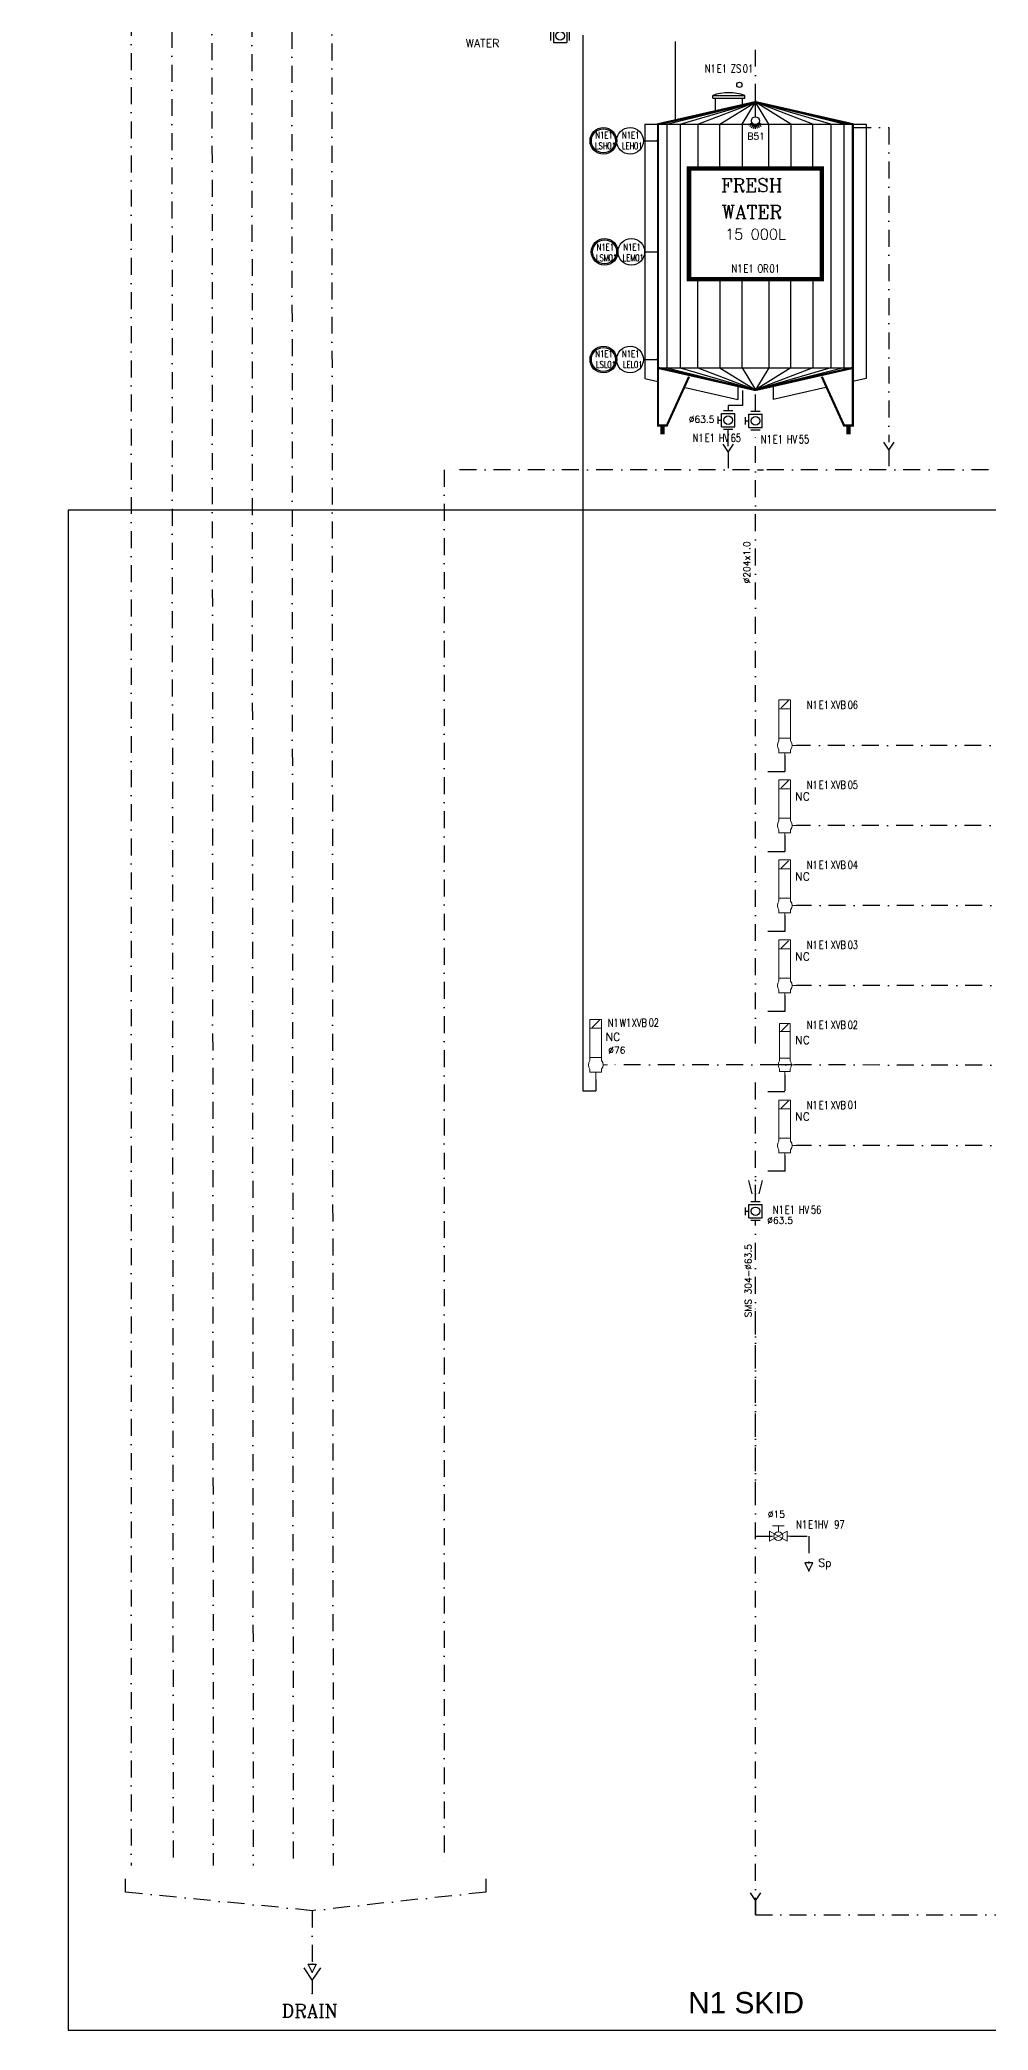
# Model space of a CAD drawing. Header units: inches. Extents: x 23270 to 25019, y 26221 to 27412.
# Drawn here: x 23270 to 23625, y 26221 to 26967 of the extents above; entities that cross this region are included whole.
import ezdxf
from ezdxf.enums import TextEntityAlignment as Align

# ---------------------------------------------------------------- set-up
doc = ezdxf.new("R2010")
doc.units = ezdxf.units.IN
doc.header["$MEASUREMENT"] = 0
doc.linetypes.add('DASHDOT', pattern=[25.4, 12.7, -6.35, 0, -6.35])
doc.linetypes.add('DASHDOT2', pattern=[12.7, 6.35, -3.175, 0, -3.175])
doc.layers.add('19 Pipe Process', color=30, linetype='Continuous', lineweight=30)
doc.layers.add('31 Equipment', color=7, linetype='Continuous', lineweight=9)
for name, color, linetype in [('CUVERIE', 7, 'Continuous'), ('FUTUR', 253, 'DASHDOT'), ('LIBELLE-INSTRUM', 7, 'Continuous'), ('MATERIEL-DIVERS', 7, 'Continuous'), ('POMPES-PROCESS', 7, 'Continuous'), ('REPERES', 7, 'Continuous'), ('Skid', 5, 'Continuous'), ('techn-data', 7, 'Continuous'), ('TEXTES', 7, 'Continuous'), ('TUYAUTERIE-EAU UTILITES FROIDE', 142, 'Continuous'), ('TUYAUTERIE-EGOUT', 32, 'Continuous'), ('TUYAUTERIE-NEP', 4, 'DASHDOT2'), ('TUYAUTERIE-PROCESS', 30, 'Continuous'), ('TXT_ENG', 7, 'Continuous'), ('VANNES', 7, 'Continuous'), ('ZN', 1, 'Continuous')]:
    doc.layers.add(name, color=color, linetype=linetype)
doc.layers.get('REPERES').off()
doc.styles.add('ARIAL', font='arial.ttf')
doc.styles.add('ROMANC', font='romanc')
doc.styles.add('ROMANS', font='ROMANS.SHX')

# ---------------------------------------------------------------- blocks, each defined once
blk = doc.blocks.new('INSTR-M-L-LE')
at = {"color": 7, "extrusion": (0, -1, 0)}
blk.add_point((0, -10), dxfattribs=at)
at = {"layer": 'MATERIEL-DIVERS', "color": 7}
blk.add_line((0, -5), (0, -10), dxfattribs=at)
blk.add_circle((0, 0), 5, dxfattribs=at)
at = {"layer": 'LIBELLE-INSTRUM', "style": 'ROMANS', "width": 0.8}
blk.add_attdef('LE?', text='', height=3, dxfattribs=at).set_placement((0, 0), align=Align.MIDDLE)
blk = doc.blocks.new('trou')
at = {"layer": 'CUVERIE'}
for p, q in [((-6, 4), (-6, 5)), ((-6, 5), (6, 5)), ((-6, 4), (6, 4)), ((-5, -1), (-5, 4)), ((5, 4), (5, 1)), ((6, 4), (6, 5))]:
    blk.add_line(p, q, dxfattribs=at)
blk.add_arc((0, -12.5), 18.5, 71.07536, 108.92464, dxfattribs=at)
blk = doc.blocks.new('INSTR-F-L-LS')
at = {"layer": 'MATERIEL-DIVERS'}
for radius in [5, 4.5]:
    blk.add_circle((0, 0), radius, dxfattribs=at)
at = {"layer": 'LIBELLE-INSTRUM', "style": 'ROMANS', "width": 0.8}
blk.add_attdef('LS?', text='', height=3, dxfattribs=at).set_placement((0, 0), align=Align.MIDDLE)
blk = doc.blocks.new('SPB')
at = {"color": 7}
for p, q in [((0, -6), (0, 0)), ((-2.598, -9), (-1.302, -8.25)), ((-2.124, -9.624), (-1.062, -8.562)), ((-1.5, -10.098), (-0.75, -8.802)), ((-0.774, -10.398), (-0.39, -8.952)), ((0, -10.5), (0, -9)), ((0.774, -10.398), (0.39, -8.952)), ((1.5, -10.098), (0.75, -8.802)), ((2.124, -9.624), (1.062, -8.562)), ((2.598, -9), (1.302, -8.25))]:
    blk.add_line(p, q, dxfattribs=at)
blk.add_circle((0, -7.5), 1.5, dxfattribs=at)
at = {"color": 7, "extrusion": (0, 1, 0)}
blk.add_point((0, 0), dxfattribs=at)
blk = doc.blocks.new('12M3I')
at = {"color": 7}
for p, q in [((-33.2, 116.2), (0, 124.5)), ((-28.22, 116.2), (0, 124.5)), ((-21.58, 116.2), (0, 124.5)), ((-13.28, 116.2), (0, 124.5)), ((-4.98, 116.2), (0, 124.5)), ((4.98, 116.2), (0, 124.5)), ((13.28, 116.2), (0, 124.5)), ((21.58, 116.2), (0, 124.5)), ((28.22, 116.2), (0, 124.5)), ((33.2, 116.2), (0, 124.5)), ((-41.5, 116.2), (41.5, 116.2)), ((-41.5, 116.2), (-41.5, 20.92)), ((-33.2, 116.2), (-33.2, 24.9)), ((-28.22, 116.2), (-28.22, 24.9)), ((-21.58, 116.2), (-21.58, 99.6)), ((-13.28, 99.6), (-13.28, 116.2)), ((-4.98, 116.2), (-4.98, 99.6)), ((4.98, 99.6), (4.98, 116.2)), ((13.28, 116.2), (13.28, 99.6)), ((21.58, 99.6), (21.58, 116.2)), ((28.22, 116.2), (28.22, 24.9)), ((33.2, 116.2), (33.2, 24.9)), ((41.5, 116.2), (41.5, 20.92)), ((-21.58, 24.9), (-21.58, 58.1)), ((-13.28, 58.1), (-13.28, 24.9)), ((-4.98, 24.9), (-4.98, 58.1)), ((4.98, 58.1), (4.98, 24.9)), ((13.28, 24.9), (13.28, 58.1)), ((21.58, 58.1), (21.58, 24.9)), ((-36.52, 24.9), (36.52, 24.9)), ((-33.2, 24.9), (0, 16.6)), ((-28.22, 24.9), (0, 16.6)), ((-21.58, 24.9), (0, 16.6)), ((-13.28, 24.9), (0, 16.6)), ((-4.98, 24.9), (0, 16.6)), ((33.2, 24.9), (0, 16.6)), ((28.22, 24.9), (0, 16.6)), ((21.58, 24.9), (0, 16.6)), ((13.28, 24.9), (0, 16.6)), ((4.98, 24.9), (0, 16.6)), ((-41.5, 20.92), (-36.55, 19.8)), ((-26.36, 17.48), (-6.64, 13)), ((-6.64, 18.26), (-6.64, 13)), ((6.64, 18.26), (6.64, 13)), ((26.36, 17.48), (6.64, 13)), ((41.5, 20.92), (36.55, 19.8))]:
    blk.add_line(p, q, dxfattribs=at)
for points, const_width in [([(-24.9, 21.58), (-33.2, 3.32), (-36.52, 3.32), (-36.52, 116.2), (0, 124.5), (36.52, 116.2), (36.52, 3.32), (33.2, 3.32), (24.9, 21.58)], 0.83), ([(-36.52, 24.9), (0, 16.6), (36.52, 24.9)], 0.83), ([(-34.86, 3.32), (-34.86, 0)], 1.66), ([(34.86, 3.32), (34.86, 0)], 1.66)]:
    blk.add_lwpolyline(points, dxfattribs=dict(at, const_width=const_width))
at = {"color": 7, "const_width": 1.66}
blk.add_lwpolyline([(-24.9, 99.6), (24.9, 99.6), (24.9, 58.1), (-24.9, 58.1)], close=True, dxfattribs=at)
at = {"layer": 'TUYAUTERIE-PROCESS', "color": 7, "extrusion": (0, 1, 0)}
blk.add_point((0, 125), dxfattribs=at)
at = {"layer": 'TUYAUTERIE-PROCESS', "color": 2}
for p in [(0, 125), (0, 16.6)]:
    blk.add_point(p, dxfattribs=at)
at = {"layer": 'TUYAUTERIE-PROCESS', "color": 7, "extrusion": (0, -1, 0)}
blk.add_point((0, 16.6), dxfattribs=at)
at = {"layer": 'MATERIEL-DIVERS'}
blk.add_blockref('SPB', (0, 125), dxfattribs=at)
blk = doc.blocks.new('CR')
at = {"color": 7}
for p, q in [((-2.5, 2.5), (2.5, 1.25)), ((2.5, 1.25), (2.5, 1.25)), ((2.5, -1.25), (-2.5, -2.5))]:
    blk.add_line(p, q, dxfattribs=at)
at = {"color": 7, "extrusion": (-1, 0, 0)}
blk.add_point((-2.5, 0), dxfattribs=at)
at = {"color": 7, "extrusion": (1, 0, 0)}
blk.add_point((2.5, 0), dxfattribs=at)
blk = doc.blocks.new('DP')
at = {"color": 5}
blk.add_circle((0, 0), 1, dxfattribs=at)
blk = doc.blocks.new('VALVBUTT A BRIDES')
at = {"layer": 'VANNES'}
for p, q in [((-3.5, -1.73), (-3.5, 1.74)), ((-2.5, 2.5), (-2.5, -2.5)), ((-2.5, 2.5), (2.5, 2.5)), ((-1.4, 3.77), (1.4, 3.77)), ((0, 3.77), (0, 2.5)), ((2.5, 2.5), (2.5, -2.5)), ((3.5, -1.73), (3.5, 1.74)), ((-2.5, -2.5), (2.5, -2.5))]:
    blk.add_line(p, q, dxfattribs=at)
blk.add_circle((0, 0), 1.6, dxfattribs=at)
blk = doc.blocks.new('FLE23')
at = {"color": 7}
for p, q in [((0, -1.5), (0, 1.5)), ((0, 1.5), (3, 0)), ((3, 0), (0, -1.5))]:
    blk.add_line(p, q, dxfattribs=at)
at = {"layer": 'MATERIEL-DIVERS', "color": 2}
for p in [(0, 0), (3, 0)]:
    blk.add_point(p, dxfattribs=at)
at = {"layer": 'MATERIEL-DIVERS', "color": 7, "extrusion": (-1, 0, 0)}
blk.add_point((0, 0), dxfattribs=at)
at = {"layer": 'MATERIEL-DIVERS', "color": 7, "extrusion": (1, 0, 0)}
blk.add_point((3, 0), dxfattribs=at)
blk = doc.blocks.new('EGOUT')
at = {"color": 7}
for p, q in [((-3.2, 9.61), (0, 4.81)), ((0, 4.81), (3.2, 9.61)), ((0, 4.81), (0, 0))]:
    blk.add_line(p, q, dxfattribs=at)
at = {"color": 7, "extrusion": (0, -1, 0)}
blk.add_point((0, 0), dxfattribs=at)
at = {"layer": 'POMPES-PROCESS', "style": 'ROMANS'}
blk.add_attdef('EGOUT', text='', height=3, dxfattribs=at).set_placement((0, -4), align=Align.MIDDLE)
blk = doc.blocks.new('REPINS2')
at = {"layer": 'TEXTES', "style": 'ROMANS', "width": 0.7}
for tag, p in [('ZONE', (-3.35, 0.8)), ('SOUSZONE', (0.05, 0.8)), ('NUM', (0.7, -2.6))]:
    blk.add_attdef(tag, p, '', height=2.5, dxfattribs=at)
blk.add_attdef('ELEMENT', text='', height=2.5, dxfattribs=at).set_placement((-1.56, -2.59), align=Align.CENTER)
blk = doc.blocks.new('REPNORM')
at = {"layer": 'TEXTES', "style": 'ROMANS', "width": 0.75}
for tag, p in [('ZONE', (-9.75, -1.25)), ('SOUSZONE', (-5.25, -1.25)), ('ELEMENT', (0, -1.25)), ('NUM', (4.5, -1.25))]:
    blk.add_attdef(tag, p, '', height=3, dxfattribs=at)
blk = doc.blocks.new('REPNORM1')
at = {"layer": 'TEXTES', "style": 'ROMANS', "width": 0.75}
for tag, p in [('ZONE', (-9.75, -1.25)), ('SOUSZONE', (-5.25, -1.25)), ('ELEMENT', (-0.75, -1.25)), ('NUM', (5.59, -1.22))]:
    blk.add_attdef(tag, p, '', height=3, dxfattribs=at)
blk = doc.blocks.new('APV-VLV-SSEAT-SW41-3')
at = {"layer": '31 Equipment', "ltscale": 38}
for p, q in [((1.25, 15.25), (-1.25, 12.75)), ((-2, 2.5), (-2, 1.5)), ((2, 2.5), (2, 1.5)), ((2.5, 0), (4, 0)), ((-2, -2.5), (-2, -1.5)), ((2, -2.5), (-2, -2.5)), ((-2, -2.5), (2, -2.5)), ((0, -2.5), (0, -5)), ((2, -2.5), (2, -1.5))]:
    blk.add_line(p, q, dxfattribs=at)
for points in [[(-2, 12.5), (2, 12.5), (2, 15.5), (-2, 15.5)], [(-2, 2.5), (2, 2.5), (2, 12.5), (-2, 12.5)]]:
    blk.add_lwpolyline(points, close=True, dxfattribs=at)
for start, end in [(143.1301, 216.8699), (323.1301, 36.8699)]:
    blk.add_arc((0, 0), 2.5, start, end, dxfattribs=at)
blk = doc.blocks.new('APV-VLV-SSEAT-SW42-3')
at = {"layer": '31 Equipment', "ltscale": 38}
for p, q in [((1.25, 15.25), (-1.25, 12.75)), ((-2, 2.5), (-2, 1.5)), ((2, 2.5), (2, 1.5)), ((-2, -2.5), (-2, -1.5)), ((2, -2.5), (-2, -2.5)), ((-2, -2.5), (2, -2.5)), ((0, -2.5), (0, -5)), ((2, -2.5), (2, -1.5))]:
    blk.add_line(p, q, dxfattribs=at)
at = {"layer": '31 Equipment'}
for p, q in [((-4, 0), (-2.5, 0)), ((2.5, 0), (4, 0))]:
    blk.add_line(p, q, dxfattribs=at)
at = {"layer": '31 Equipment', "lineweight": 30}
blk.add_line((2.5, 0), (-2.5, 0), dxfattribs=at)
at = {"layer": '31 Equipment', "ltscale": 38}
for points in [[(-2, 12.5), (2, 12.5), (2, 15.5), (-2, 15.5)], [(-2, 2.5), (2, 2.5), (2, 12.5), (-2, 12.5)]]:
    blk.add_lwpolyline(points, close=True, dxfattribs=at)
for start, end in [(143.1301, 216.8699), (323.1301, 36.8699)]:
    blk.add_arc((0, 0), 2.5, start, end, dxfattribs=at)
blk = doc.blocks.new('APV-VLVM-BALL-KHV+MF-1')
at = {"layer": '31 Equipment', "ltscale": 38}
for p, q in [((-3, 0), (-4, 0)), ((3, 0), (4, 0))]:
    blk.add_line(p, q, dxfattribs=at)
at = {"layer": '31 Equipment'}
for p, q in [((-3, 1.734), (-3, -1.734)), ((-3, -1.734), (3, 1.734)), ((3, -1.734), (-3, 1.734)), ((-2, 3.5), (2, 3.5)), ((0, 1.5), (0, 3.5)), ((3, 1.734), (3, -1.734))]:
    blk.add_line(p, q, dxfattribs=at)
blk.add_circle((0, 0), 1.5, dxfattribs=at)

msp = doc.modelspace()

# ---------------------------------------------------------------- linework, layer by layer
at = {"layer": 'Skid'}
for points in [[(25019.02, 26403.84), (25018.38, 27351.07), (23269.68, 27351.07), (23269.68, 27098.07), (24560.4, 27098.07), (24560.4, 26790.67), (23280.37, 26790.67), (23280.37, 26220.87)], [(23280.37, 26220.87), (24692.51, 26220.87), (24692.51, 26403.84), (25019.02, 26403.84)]]:
    msp.add_lwpolyline(points, dxfattribs=at)
at = {"layer": 'TUYAUTERIE-EAU UTILITES FROIDE'}
for p, q in [((23507.95, 26936.12), (23507.95, 26966.32)), ((23478.1, 26577.24), (23478.1, 26572.99))]:
    msp.add_line(p, q, dxfattribs=at)
msp.add_lwpolyline([(23473.25, 26968.67), (23473.25, 26572.98), (23478.1, 26572.98), (23478.1, 26572.99)], dxfattribs=at)
at = {"layer": 'TUYAUTERIE-EGOUT'}
msp.add_line((23527.73, 26814.66), (23527.73, 26820.94), dxfattribs=at)
at = {"layer": 'TUYAUTERIE-NEP'}
for p, q in [((23303.97, 27320.4), (23303.97, 26282.67)), ((23318.97, 27290.38), (23319.67, 26282.67)), ((23333.98, 27260.08), (23334.72, 26282.67)), ((23348.98, 27230.4), (23349.67, 26282.67)), ((23363.97, 27200.4), (23364.67, 26282.67)), ((23378.97, 27170.4), (23379.66, 26282.67)), ((23537.95, 26944.12), (23537.95, 26966.12)), ((23574.95, 26934.12), (23587.95, 26934.12)), ((23587.95, 26934.12), (23587.95, 26816.12)), ((23533.08, 26835.49), (23533.08, 26829.89)), ((23537.95, 26827.62), (23537.95, 26835.37)), ((23533.08, 26829.89), (23527.73, 26829.89)), ((23527.73, 26829.89), (23527.73, 26827.94)), ((23525.73, 26815.38), (23527.73, 26812.38)), ((23527.73, 26812.38), (23529.73, 26815.38)), ((23537.95, 26590.77), (23537.94, 26820.3)), ((23585.95, 26816.12), (23587.95, 26813.12)), ((23587.95, 26813.12), (23589.95, 26816.12)), ((23527.73, 26812.38), (23527.73, 26806.38)), ((23587.95, 26813.12), (23587.95, 26807.12)), ((23714.95, 26805.8), (23421.28, 26805.8)), ((23421.28, 26805.8), (23421.28, 26282.67)), ((23539.39, 26805.8), (23540.95, 26805.8)), ((23548.94, 26698.74), (23548.94, 26692.74)), ((23548.94, 26697), (23548.94, 26692.74)), ((23904.24, 26702.5), (23553.34, 26702.5)), ((23548.94, 26692.64), (23537.96, 26692.64)), ((23548.94, 26668.74), (23548.94, 26662.74)), ((23548.94, 26667), (23548.94, 26662.74)), ((23904.24, 26672.5), (23553.34, 26672.5)), ((23548.94, 26662.64), (23537.96, 26662.64)), ((23548.94, 26638.74), (23548.94, 26632.74)), ((23548.94, 26637), (23548.94, 26632.74)), ((23904.53, 26642.5), (23553.34, 26642.5)), ((23548.94, 26632.72), (23537.96, 26632.72)), ((23548.94, 26608.74), (23548.94, 26602.74)), ((23548.94, 26607), (23548.94, 26602.74)), ((23904.53, 26612.5), (23553.34, 26612.5)), ((23548.94, 26602.68), (23537.96, 26602.68)), ((23904.53, 26582.5), (23482.5, 26582.74)), ((23537.95, 26531.35), (23537.95, 26577.94)), ((23548.94, 26578.99), (23548.94, 26572.99)), ((23548.94, 26577.24), (23548.94, 26572.99)), ((23548.94, 26572.68), (23537.96, 26572.68)), ((23548.94, 26548.74), (23548.94, 26542.74)), ((23548.94, 26547), (23548.94, 26542.74)), ((23904.53, 26552.5), (23553.34, 26552.5)), ((23548.94, 26542.85), (23537.95, 26542.85)), ((23537.95, 26420.09), (23537.95, 26524.35)), ((23537.95, 26264.08), (23537.95, 26491.54)), ((23537.95, 26406.05), (23544.95, 26406.05)), ((23550.95, 26406.05), (23557.95, 26406.05)), ((23557.95, 26406.05), (23557.95, 26396.07)), ((23535.95, 26272.4), (23537.95, 26269.4)), ((23537.95, 26269.4), (23539.95, 26272.4)), ((23371.84, 26265.67), (23371.84, 26245.69)), ((23537.95, 26269.4), (23537.95, 26264.4)), ((23537.95, 26264.08), (24325, 26264.86))]:
    msp.add_line(p, q, dxfattribs=at)
msp.add_lwpolyline([(23436.84, 26277.67), (23436.84, 26272.67), (23371.84, 26265.67), (23301.84, 26272.67), (23301.84, 26277.67)], dxfattribs=at)

# ---------------------------------------------------------------- block references
at = {"layer": '19 Pipe Process'}
msp.add_blockref('12M3I', (23537.95, 26819.12), dxfattribs=at)
at = {"layer": 'FUTUR', "linetype": 'DASHDOT'}
msp.add_blockref('VALVBUTT A BRIDES', (23464.73, 26968.49), dxfattribs=at)
at = {"layer": 'MATERIEL-DIVERS'}
for name, p in [('DP', (23531.95, 26950.12)), ('trou', (23527.95, 26941.12)), ('INSTR-F-L-LS', (23480.95, 26929.12)), ('INSTR-F-L-LS', (23481.43, 26887.5)), ('INSTR-F-L-LS', (23480.95, 26847.12)), ('EGOUT', (23371.84, 26234.67))]:
    msp.add_blockref(name, p, dxfattribs=at)
for name, p, rotation in [('INSTR-M-L-LE', (23490.95, 26929.12), 90), ('INSTR-M-L-LE', (23491.43, 26887.5), 90), ('INSTR-M-L-LE', (23490.95, 26847.12), 90), ('FLE23', (23371.84, 26245.67), 270)]:
    msp.add_blockref(name, p, dxfattribs=dict(at, rotation=rotation))
at = {"layer": 'MATERIEL-DIVERS', "xscale": -1, "rotation": 90}
msp.add_blockref('FLE23', (23557.95, 26396.05), dxfattribs=at)
at = {"layer": 'REPERES'}
for name, p, values in [('REPNORM', (23528.74, 26955.97), {'ZONE': 'N1', 'SOUSZONE': 'E1', 'ELEMENT': 'ZS', 'NUM': '01'}), ('REPNORM', (23538.74, 26880.97), {'ZONE': 'N1', 'SOUSZONE': 'E1', 'ELEMENT': 'OR', 'NUM': '01'}), ('REPNORM', (23524.19, 26817.48), {'ZONE': 'N1', 'SOUSZONE': 'E1', 'ELEMENT': 'HV', 'NUM': '65'}), ('REPNORM', (23549.74, 26816.97), {'ZONE': 'N1', 'SOUSZONE': 'E1', 'ELEMENT': 'HV', 'NUM': '55'}), ('REPNORM1', (23566.94, 26717.39), {'ZONE': 'N1', 'SOUSZONE': 'E1', 'ELEMENT': 'XVB', 'NUM': '06'}), ('REPNORM1', (23566.94, 26687.43), {'ZONE': 'N1', 'SOUSZONE': 'E1', 'ELEMENT': 'XVB', 'NUM': '05'}), ('REPNORM1', (23566.94, 26657.43), {'ZONE': 'N1', 'SOUSZONE': 'E1', 'ELEMENT': 'XVB', 'NUM': '04'}), ('REPNORM1', (23566.94, 26627.43), {'ZONE': 'N1', 'SOUSZONE': 'E1', 'ELEMENT': 'XVB', 'NUM': '03'}), ('REPNORM1', (23492.34, 26598.29), {'ZONE': 'N1', 'SOUSZONE': 'W1', 'ELEMENT': 'XVB', 'NUM': '02'}), ('REPNORM1', (23566.94, 26597.43), {'ZONE': 'N1', 'SOUSZONE': 'E1', 'ELEMENT': 'XVB', 'NUM': '02'}), ('REPNORM1', (23566.94, 26567.43), {'ZONE': 'N1', 'SOUSZONE': 'E1', 'ELEMENT': 'XVB', 'NUM': '01'}), ('REPNORM', (23554.27, 26528.17), {'ZONE': 'N1', 'SOUSZONE': 'E1', 'ELEMENT': 'HV', 'NUM': '56'})]:
    msp.add_blockref(name, p, dxfattribs=at).add_auto_attribs(values)
ref = msp.add_blockref('REPINS2', (23481.74, 26928.97), dxfattribs=at)
ref.add_attrib('ZONE', 'N1', (23477.94, 26929.97), dxfattribs={"layer": 'TEXTES', "height": 2.5, "style": 'ROMANS', "width": 0.75})
ref.add_attrib('SOUSZONE', 'E1', (23481.34, 26929.97), dxfattribs={"layer": 'TEXTES', "height": 2.5, "style": 'ROMANS', "width": 0.75})
ref.add_attrib('ELEMENT', 'LSH', dxfattribs={"layer": 'TEXTES', "height": 2.5, "style": 'ROMANS', "width": 0.75}).set_placement((23482.54, 26925.97), align=Align.RIGHT)
ref.add_attrib('NUM', '01', (23482.44, 26925.97), dxfattribs={"layer": 'TEXTES', "height": 2.5, "style": 'ROMANS', "width": 0.75})
ref = msp.add_blockref('REPINS2', (23491.74, 26928.97), dxfattribs=at)
ref.add_attrib('ZONE', 'N1', (23487.94, 26929.97), dxfattribs={"layer": 'TEXTES', "height": 2.5, "style": 'ROMANS', "width": 0.75})
ref.add_attrib('SOUSZONE', 'E1', (23491.34, 26929.97), dxfattribs={"layer": 'TEXTES', "height": 2.5, "style": 'ROMANS', "width": 0.75})
ref.add_attrib('ELEMENT', 'LEH', dxfattribs={"layer": 'TEXTES', "height": 2.5, "style": 'ROMANS', "width": 0.75}).set_placement((23492.54, 26925.97), align=Align.RIGHT)
ref.add_attrib('NUM', '01', (23492.44, 26925.97), dxfattribs={"layer": 'TEXTES', "height": 2.5, "style": 'ROMANS', "width": 0.75})
ref = msp.add_blockref('REPINS2', (23482.22, 26887.04), dxfattribs=at)
ref.add_attrib('ZONE', 'N1', (23478.42, 26888.04), dxfattribs={"layer": 'TEXTES', "height": 2.5, "style": 'ROMANS', "width": 0.75})
ref.add_attrib('SOUSZONE', 'E1', (23481.82, 26888.04), dxfattribs={"layer": 'TEXTES', "height": 2.5, "style": 'ROMANS', "width": 0.75})
ref.add_attrib('ELEMENT', 'LSM', dxfattribs={"layer": 'TEXTES', "height": 2.5, "style": 'ROMANS', "width": 0.75}).set_placement((23483.02, 26884.04), align=Align.RIGHT)
ref.add_attrib('NUM', '01', (23482.92, 26884.04), dxfattribs={"layer": 'TEXTES', "height": 2.5, "style": 'ROMANS', "width": 0.75})
ref = msp.add_blockref('REPINS2', (23492.22, 26887.04), dxfattribs=at)
ref.add_attrib('ZONE', 'N1', (23488.42, 26888.04), dxfattribs={"layer": 'TEXTES', "height": 2.5, "style": 'ROMANS', "width": 0.75})
ref.add_attrib('SOUSZONE', 'E1', (23491.82, 26888.04), dxfattribs={"layer": 'TEXTES', "height": 2.5, "style": 'ROMANS', "width": 0.75})
ref.add_attrib('ELEMENT', 'LEM', dxfattribs={"layer": 'TEXTES', "height": 2.5, "style": 'ROMANS', "width": 0.75}).set_placement((23493.02, 26884.04), align=Align.RIGHT)
ref.add_attrib('NUM', '01', (23492.92, 26884.04), dxfattribs={"layer": 'TEXTES', "height": 2.5, "style": 'ROMANS', "width": 0.75})
ref = msp.add_blockref('REPINS2', (23481.74, 26846.97), dxfattribs=at)
ref.add_attrib('ZONE', 'N1', (23477.94, 26847.97), dxfattribs={"layer": 'TEXTES', "height": 2.5, "style": 'ROMANS', "width": 0.75})
ref.add_attrib('SOUSZONE', 'E1', (23481.34, 26847.97), dxfattribs={"layer": 'TEXTES', "height": 2.5, "style": 'ROMANS', "width": 0.75})
ref.add_attrib('ELEMENT', 'LSL', dxfattribs={"layer": 'TEXTES', "height": 2.5, "style": 'ROMANS', "width": 0.75}).set_placement((23482.54, 26843.97), align=Align.RIGHT)
ref.add_attrib('NUM', '01', (23482.44, 26843.97), dxfattribs={"layer": 'TEXTES', "height": 2.5, "style": 'ROMANS', "width": 0.75})
ref = msp.add_blockref('REPINS2', (23491.74, 26846.97), dxfattribs=at)
ref.add_attrib('ZONE', 'N1', (23487.94, 26847.97), dxfattribs={"layer": 'TEXTES', "height": 2.5, "style": 'ROMANS', "width": 0.75})
ref.add_attrib('SOUSZONE', 'E1', (23491.34, 26847.97), dxfattribs={"layer": 'TEXTES', "height": 2.5, "style": 'ROMANS', "width": 0.75})
ref.add_attrib('ELEMENT', 'LEL', dxfattribs={"layer": 'TEXTES', "height": 2.5, "style": 'ROMANS', "width": 0.75}).set_placement((23492.54, 26843.97), align=Align.RIGHT)
ref.add_attrib('NUM', '01', (23492.44, 26843.97), dxfattribs={"layer": 'TEXTES', "height": 2.5, "style": 'ROMANS', "width": 0.75})
ref = msp.add_blockref('REPNORM', (23563.02, 26410.19), dxfattribs=at)
ref.add_attrib('ZONE', 'N1', (23553.27, 26408.94), dxfattribs={"layer": 'TEXTES', "height": 3, "style": 'ROMANS', "width": 0.75})
ref.add_attrib('SOUSZONE', 'E1', (23557.77, 26408.94), dxfattribs={"layer": 'TEXTES', "height": 3, "style": 'ROMANS', "width": 0.75})
ref.add_attrib('ELEMENT', 'HV', (23561.39, 26408.94), dxfattribs={"layer": 'TEXTES', "height": 3, "style": 'ROMANS', "width": 0.75})
ref.add_attrib('NUM', '97', (23567.52, 26408.94), dxfattribs={"layer": 'TEXTES', "height": 3, "style": 'ROMANS', "width": 0.75})
at = {"layer": 'TUYAUTERIE-NEP'}
for name, p, xscale, yscale, zscale in [('APV-VLV-SSEAT-SW41-3', (23548.94, 26702.5), 1.100000000000362, 1.100000000000362, 1.100000000000362), ('APV-VLV-SSEAT-SW41-3', (23548.94, 26672.5), 1.100000000000362, 1.100000000000362, 1.100000000000362), ('APV-VLV-SSEAT-SW41-3', (23548.94, 26642.5), 1.100000000000362, 1.100000000000362, 1.100000000000362), ('APV-VLV-SSEAT-SW41-3', (23548.94, 26612.5), 1.100000000000362, 1.100000000000362, 1.100000000000362), ('APV-VLV-SSEAT-SW41-3', (23478.1, 26582.74), 1.100000000000362, 1.100000000000362, 1.100000000000362), ('APV-VLV-SSEAT-SW41-3', (23548.94, 26552.5), 1.100000000000362, 1.100000000000362, 1.100000000000362), ('APV-VLVM-BALL-KHV+MF-1', (23546.55, 26406.05), -1.099999999999909, 1.099999999999909, 1.1)]:
    msp.add_blockref(name, p, dxfattribs=dict(at, xscale=xscale, yscale=yscale, zscale=zscale))
at = {"layer": 'TUYAUTERIE-NEP', "rotation": 270}
msp.add_blockref('CR', (23537.95, 26536.85), dxfattribs=at)
at = {"layer": 'VANNES', "rotation": 90}
for p in [(23527.73, 26824.44), (23537.95, 26824.12), (23537.95, 26527.85)]:
    msp.add_blockref('VALVBUTT A BRIDES', p, dxfattribs=at)
at = {"layer": 'VANNES'}
msp.add_blockref('APV-VLV-SSEAT-SW42-3', (23548.94, 26582.74), dxfattribs=at)

# ---------------------------------------------------------------- texts
at = {"layer": 'techn-data', "style": 'ROMANS'}
for s, p in [('B51', (23538.23, 26930.82)), ('%%C63.5', (23517.77, 26824.72)), ('%%C76', (23486.01, 26588.2)), ('%%C63.5', (23547.22, 26524.44)), ('%%C15', (23545.8, 26414.25))]:
    msp.add_text(s, height=2.5, dxfattribs=at).set_placement(p, align=Align.MIDDLE_CENTER)
for s, p in [('%%C204x1.0', (23534.71, 26771.1)), ('SMS 304-%%C63.5', (23535.27, 26501.83))]:
    msp.add_text(s, height=2.5, rotation=90, dxfattribs=at).set_placement(p, align=Align.MIDDLE_CENTER)
at = {"layer": 'TEXTES', "style": 'ROMANS'}
for p in [(23552.84, 26681.85), (23552.84, 26651.84), (23552.84, 26621.84), (23481.77, 26591.73), (23552.84, 26590.54), (23552.84, 26561.85)]:
    msp.add_text('NC', height=3, dxfattribs=at).set_placement(p)
at = {"layer": 'TXT_ENG', "style": 'ROMANC'}
for s, height, p in [('WATER', 3, (23435.67, 26965.69)), ('FRESH', 5, (23536.57, 26912.54)), ('WATER', 5, (23536.57, 26902.54)), ('15 000L', 4, (23537.95, 26894.12)), ('Sp', 3, (23564.03, 26395.58))]:
    msp.add_text(s, height=height, dxfattribs=at).set_placement(p, align=Align.MIDDLE)
at = {"layer": 'TXT_ENG', "color": 1, "style": 'ROMANC'}
msp.add_text('DRAIN', height=5, dxfattribs=at).set_placement((23370.84, 26225.67), align=Align.CENTER)
at = {"layer": 'ZN', "insert": (23534.45, 26231.12), "char_height": 8, "attachment_point": 5, "style": 'ARIAL'}
msp.add_mtext('N1 SKID', dxfattribs=at)

doc.saveas('drawing.dxf')
